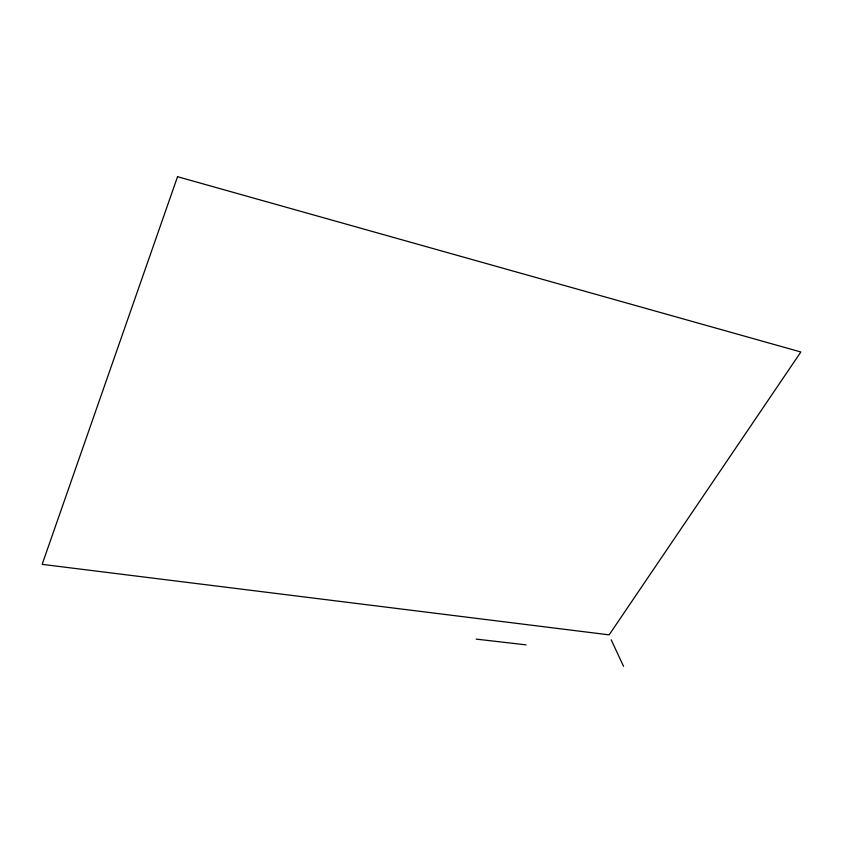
<?xml version="1.0" encoding="UTF-8"?>
<svg xmlns="http://www.w3.org/2000/svg" width="843" height="843" viewBox="0 0 843 843"><rect width="100%" height="100%" fill="white"/><g stroke="black" fill="none" stroke-linecap="round" stroke-linejoin="round"><path stroke-width="1.26" d="M476.147 639.11L526 644.853M611.186 639.816L623.557 666.307M177.546 176.693L42.15 564.357L609.152 634.863L800.85 351.995L177.546 176.693"/></g></svg>
